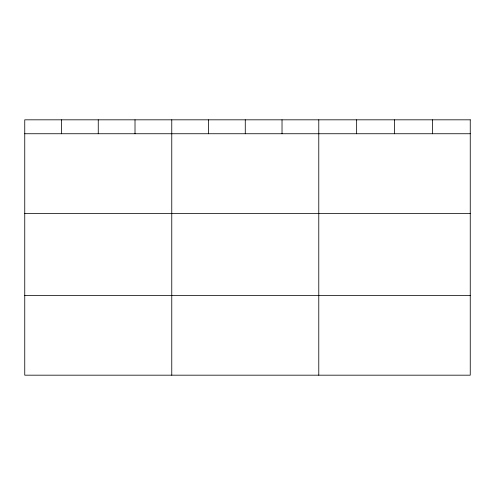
<?xml version="1.0" encoding="UTF-8"?>
<svg xmlns="http://www.w3.org/2000/svg" width="495" height="495" viewBox="0 0 495 495"><rect width="100%" height="100%" fill="white"/><g stroke="black" fill="none" stroke-linecap="round" stroke-linejoin="round"><path stroke-width="0.74" d="M24.75 133.743L470.25 133.743M24.75 213.419L470.25 213.419M24.75 295.509L470.25 295.509M432.382 119.821L432.382 133.743M394.515 119.821L394.515 133.743M356.647 119.821L356.647 133.743M318.78 119.821L318.78 375.179M282.026 119.821L282.026 133.743M245.273 119.821L245.273 133.743M208.519 119.821L208.519 133.743M171.765 119.821L171.765 375.179M135.011 119.821L135.011 133.743M98.258 119.821L98.258 133.743M61.504 119.821L61.504 133.743M470.25 119.821L24.75 119.821L24.75 375.179L470.25 375.179L470.25 119.821"/></g></svg>
